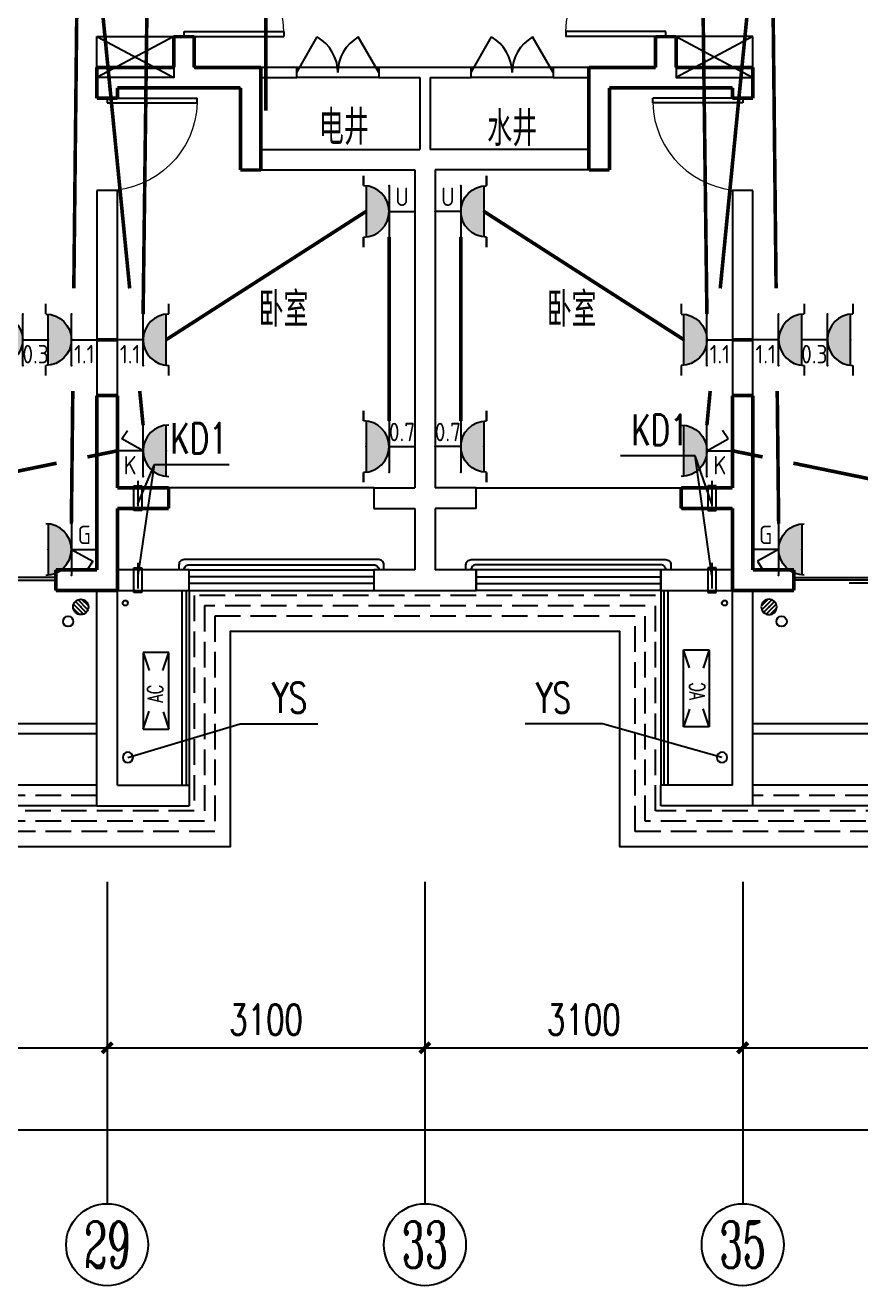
# Model space of a CAD drawing. Extents: x -993182 to -819982, y 169304 to 600104.
# Drawn here: x -943148 to -934997, y 327854 to 340146 of the extents above; entities that cross this region are included whole.
import ezdxf
from ezdxf.enums import TextEntityAlignment as Align

# ---------------------------------------------------------------- set-up
doc = ezdxf.new("R2010")
doc.units = 0
doc.header["$LTSCALE"] = 1000
doc.header["$MEASUREMENT"] = 0
doc.linetypes.add('DASH', pattern=[0.35, 0.25, -0.1])
for name, color, linetype in [('AXIS', 3, 'Continuous'), ('AXIS_TEXT', 7, 'Continuous'), ('DIM_LEAD', 3, 'Continuous'), ('EQUIP-插座', 3, 'Continuous'), ('kan', 146, 'Continuous'), ('KTIAO', 124, 'Continuous'), ('PUB_TEXT', 7, 'Continuous'), ('VPIPE-污水', 2, 'Continuous'), ('WALL', 4, 'Continuous'), ('WINDOW', 2, 'Continuous'), ('WIRE-动力', 2, 'Continuous'), ('WIRE-插座', 5, 'Continuous'), ('冷凝水管', 6, 'Continuous'), ('家具', 187, 'Continuous'), ('屋面', 139, 'Continuous'), ('栏杆', 169, 'Continuous'), ('空调、空调洞', 66, 'Continuous'), ('面层', 215, 'Continuous')]:
    doc.layers.add(name, color=color, linetype=linetype)
doc.layers.add('RENDERING', color=125, linetype='Continuous', lineweight=13)
doc.styles.add('_ROMANC', font='romanc__.ttf', dxfattribs={"width": 0.700005})
doc.styles.add('_TCH_AXIS', font='COMPLEX', dxfattribs={"bigfont": 'GBCBIG'})
doc.styles.add('_TCH_DIM', font='SIMPLEX', dxfattribs={"bigfont": 'GBCBIG'})
doc.styles.add('_TCH_DIM_T3', font='SIMPLEX', dxfattribs={"width": 0.705882, "bigfont": 'GBCBIG'})
doc.styles.add('_TCH_LABEL', font='COMPLEX', dxfattribs={"bigfont": 'GBCBIG'})
doc.styles.add('_TEL_ATTDEF', font='GBENOR', dxfattribs={"width": 0.8, "height": 3, "bigfont": 'GBCBIG'})
doc.styles.add('COMPLEX', font='COMPLEX')
doc.styles.add('DIM_FONT', font='simplex_.ttf', dxfattribs={"width": 0.7, "bigfont": 'GBCBIG'})
doc.styles.get("Standard").update_dxf_attribs({"font": 'gbenor.shx', "bigfont": 'gbcbig.shx'})
doc.dimstyles.new('_TCH_ARCH&&100', dxfattribs={"dimtxt": 297.5, "dimasz": 100, "dimexe": 250, "dimexo": 300, "dimgap": 126.25, "dimtad": 1, "dimdec": 0, "dimzin": 0, "dimdsep": 46, "dimtxsty": '_TCH_DIM_T3', "dimblk": 'ARCHTICK', "dimcen": 0.09, "dimclrt": 7, "dimazin": 2, "dimtfac": 1, "dimtdec": 0, "dimtix": 1, "dimtmove": 2, "dimatfit": 3, "dimfxl": 0, "dimtolj": 1, "dimtzin": 0, "dimarcsym": 0})

# ---------------------------------------------------------------- blocks, each defined once
blk = doc.blocks.new('90304092557924')
at = {"layer": 'KTIAO'}
for p, q in [((-375, 125), (-198, 66)), ((-375, 125), (-375, -125)), ((375, 125), (-375, 125)), ((375, 125), (198, 66)), ((375, -125), (375, 125)), ((-203, -68), (-375, -125)), ((200, -67), (375, -125)), ((-375, -125), (375, -125))]:
    blk.add_line(p, q, dxfattribs=at)
at = {"layer": 'KTIAO', "style": '_ROMANC', "width": 0.7}
blk.add_text('AC', height=148.6, dxfattribs=at).set_placement((-113, -66))
at = {"layer": 'KTIAO', "style": 'DIM_FONT', "oblique": 0, "width": 0.6, "flags": 9}
for tag in ['XSIZE', 'YSIZE']:
    blk.add_attdef(tag, (-375, -125), '', height=0.5, dxfattribs=at)
blk = doc.blocks.new('TRHH')
at = {"color": 6}
for centre in [(-244307, -473179), (-238511, -473179)]:
    blk.add_circle(centre, 50, dxfattribs=at)
blk = doc.blocks.new('q3')
at = {"color": 3, "const_width": 35}
for points in [[(-482886, -448688), (-482886, -448388)], [(-482886, -448388), (-482686, -448388)], [(-482686, -448688), (-482686, -448388)], [(-478186, -448688), (-478186, -448388)], [(-478186, -448388), (-477986, -448388)], [(-477986, -448688), (-477986, -448388)], [(-483636, -448688), (-482886, -448688)], [(-483636, -448988), (-483636, -448688)], [(-482686, -448688), (-482036, -448688)], [(-482036, -449688), (-482036, -448688)], [(-478836, -448688), (-478186, -448688)], [(-478836, -449688), (-478836, -448688)], [(-477986, -448688), (-477236, -448688)], [(-477236, -448988), (-477236, -448688)], [(-483436, -448888), (-482886, -448888)], [(-483436, -448988), (-483436, -448888)], [(-482886, -448888), (-482236, -448888)], [(-482236, -449688), (-482236, -448888)], [(-478636, -448888), (-477986, -448888)], [(-478636, -449688), (-478636, -448888)], [(-477986, -448888), (-477436, -448888)], [(-477436, -448988), (-477436, -448888)], [(-483436, -448988), (-483636, -448988)], [(-477236, -448988), (-477436, -448988)], [(-482036, -449688), (-482236, -449688)], [(-478636, -449688), (-478836, -449688)], [(-483636, -452788), (-483636, -451888)], [(-483636, -451888), (-483436, -451888)], [(-483436, -452788), (-483436, -451888)], [(-477436, -452788), (-477436, -451888)], [(-477436, -451888), (-477236, -451888)], [(-477236, -452788), (-477236, -451888)], [(-483636, -453588), (-483636, -452788)], [(-483436, -452788), (-482936, -452788)], [(-482936, -452788), (-482936, -452988)], [(-477936, -452788), (-477436, -452788)], [(-477936, -452988), (-477936, -452788)], [(-477236, -453588), (-477236, -452788)], [(-483436, -452988), (-482936, -452988)], [(-483436, -453788), (-483436, -452988)], [(-477936, -452988), (-477436, -452988)], [(-477436, -453788), (-477436, -452988)], [(-484036, -453588), (-483636, -453588)], [(-484036, -453788), (-484036, -453588)], [(-477236, -453588), (-476836, -453588)], [(-476836, -453588), (-476836, -453788)], [(-484036, -453788), (-483436, -453788)], [(-477436, -453788), (-476836, -453788)]]:
    blk.add_lwpolyline(points, dxfattribs=at)
blk = doc.blocks.new('A$C06D6341B')
at = {"layer": '空调、空调洞', "linetype": 'DASH'}
for p, q in [((80, 290), (0, 290)), ((0, 290), (0, 50)), ((40, 0), (40, 340)), ((80, 50), (80, 290)), ((0, 50), (80, 50))]:
    blk.add_line(p, q, dxfattribs=at)
blk = doc.blocks.new('$lvtry$00000171')
for p, q in [((-74, 11), (-11, 74)), ((-70, -27), (27, 70)), ((-53, -53), (53, 53)), ((-27, -70), (70, 27)), ((11, -74), (74, -11))]:
    blk.add_line(p, q)
blk.add_circle((0, 0), 75)
blk.add_point((0, 0))
blk = doc.blocks.new('kt')
at = {"layer": 'DIM_LEAD'}
for p, q in [((-399907, -797092), (-400635, -797092)), ((-399746, -798259), (-399907, -797092)), ((-399746, -798259), (-399907, -797092)), ((-399746, -798259), (-399907, -797092)), ((-399746, -798259), (-399907, -797092)), ((-399746, -798259), (-399907, -797092)), ((-399744, -797559), (-399907, -797092)), ((-405344, -797559), (-405181, -797175)), ((-405342, -798259), (-405181, -797175)), ((-405342, -798259), (-405181, -797175)), ((-405342, -798259), (-405181, -797175)), ((-405342, -798259), (-405181, -797175)), ((-405342, -798259), (-405181, -797175)), ((-405181, -797175), (-404452, -797175))]:
    blk.add_line(p, q, dxfattribs=at)
at = {"layer": 'VPIPE-污水'}
for centre in [(-406024, -798706, -76424), (-399064, -798706, -76424)]:
    blk.add_circle(centre, 50, dxfattribs=at)
at = {"layer": '冷凝水管'}
for centre in [(-405467, -798527, -76424), (-399621, -798527, -76424)]:
    blk.add_circle(centre, 25, dxfattribs=at)
at = {"layer": '家具', "rotation": 89.99999999999999}
blk.add_blockref('$lvtry$00000171', (-405901, -798565, -76424), dxfattribs=at)
at = {"layer": '家具', "yscale": -1, "rotation": 90.00000000000001}
blk.add_blockref('$lvtry$00000171', (-399187, -798565, -76424), dxfattribs=at)
at = {"layer": '空调、空调洞', "xscale": -1, "rotation": 180}
for p in [(-405384, -797334, -76424), (-405384, -798134, -76424)]:
    blk.add_blockref('A$C06D6341B', p, dxfattribs=at)
at = {"layer": '空调、空调洞', "rotation": 180}
for p in [(-399704, -797334, -76424), (-399704, -798134, -76424)]:
    blk.add_blockref('A$C06D6341B', p, dxfattribs=at)
at = {"layer": 'DIM_LEAD', "color": 7, "style": '_TCH_DIM', "width": 0.705882}
for p in [(-400530, -796987), (-405027, -797070)]:
    blk.add_text('KD1', height=297.5, dxfattribs=at).set_placement(p)
blk = doc.blocks.new('trh')
at = {"layer": 'DIM_LEAD'}
for p, q in [((-214207, -473179), (-213110, -472851)), ((-213110, -472851), (-212355, -472851)), ((-209575, -472851), (-210330, -472851)), ((-208411, -473179), (-209575, -472851))]:
    blk.add_line(p, q, dxfattribs=at)
at = {"layer": 'DIM_LEAD', "color": 7, "style": '_TCH_DIM', "width": 0.705882}
for p in [(-212800, -472746), (-210225, -472746)]:
    blk.add_text('YS', height=297.5, dxfattribs=at).set_placement(p)
blk = doc.blocks.new('$DorLib2D$00000131')
at = {"color": 0, "linetype": 'Continuous'}
for p, q in [((0.15, 0.125), (0.2319, 0.1973)), ((0.2319, 0.1973), (0.2319, 0.125)), ((-0.5, 0.125), (-0.5, 0)), ((0.0192, 0.125), (-0.5, 0.125)), ((0.0192, 0), (0.0192, 0.125)), ((0.35, 0.125), (0.15, 0.125)), ((-0.5, 0), (0.0192, 0)), ((-0.024, 0), (0.5, 0)), ((-0.024, -0.125), (-0.024, 0)), ((0.5, 0), (0.5, -0.125)), ((-0.35, -0.125), (-0.15, -0.125)), ((-0.2319, -0.1973), (-0.2319, -0.125)), ((-0.15, -0.125), (-0.2319, -0.1973)), ((0.5, -0.125), (-0.024, -0.125))]:
    blk.add_line(p, q, dxfattribs=at)
blk = doc.blocks.new('$WINLIB2D$00000001')
at = {"color": 0}
for points in [[(-0.5, 0.5), (-0.5, -0.5)], [(-0.5, 0.5), (0.5, 0.5)], [(0.5, -0.5), (0.5, 0.5)], [(0.5, 0.1667), (-0.5, 0.1667)], [(0.5, -0.1667), (-0.5, -0.1667)], [(-0.5, -0.5), (0.5, -0.5)]]:
    blk.add_lwpolyline(points, dxfattribs=at)
blk = doc.blocks.new('$DorLib2D$00000231')
at = {"color": 0}
for p, q in [((-0.5, 0), (-0.25, 0.433)), ((0.5, 0), (0.25, 0.433))]:
    blk.add_line(p, q, dxfattribs=at)
for centre, start, end in [((-0.5, 0), 0, 60), ((0.5, 0), 120, 180)]:
    blk.add_arc(centre, 0.5, start, end, dxfattribs=at)
blk = doc.blocks.new('$DorLib2D$00000001')
for p, q in [((0.45, 0.975), (0.5, 0.975)), ((0.45, 0), (0.45, 0.975)), ((0.5, 0), (0.5, 0.975)), ((0.5, 0), (0.45, 0))]:
    blk.add_line(p, q)
at = {"lineweight": 13}
blk.add_arc((0.475, 0), 0.975, 91.4693, 180, dxfattribs=at)
blk = doc.blocks.new('_AXISO')
blk.add_circle((0, 0), 0.5)
at = {"layer": 'AXIS_TEXT', "style": 'COMPLEX', "width": 1.041667}
blk.add_attdef('A', text='', height=0.56, dxfattribs=at).set_placement((-0.25, -0.28), (0.25, -0.28), align=Align.FIT)
blk = doc.blocks.new('_ArchTick')
at = {"color": 0, "linetype": 'ByBlock', "const_width": 0.4}
blk.add_lwpolyline([(-0.5, -0.5), (0.5, 0.5)], dxfattribs=at)
blk = doc.blocks.new('*D842')
at = {"layer": 'AXIS', "color": 0, "lineweight": -2}
for p, q in [((-343309, -412527), (-343309, -415195)), ((-287609, -412527), (-287609, -415195)), ((-343309, -414945), (-287609, -414945))]:
    blk.add_line(p, q, dxfattribs=at)
at = {"layer": 'Defpoints', "color": 0}
for p in [(-343309, -412227), (-287609, -412227), (-287609, -414945)]:
    blk.add_point(p, dxfattribs=at)
at = {"layer": 'AXIS', "color": 0, "lineweight": -2, "xscale": 100, "yscale": 100, "zscale": 100, "rotation": 180}
blk.add_blockref('_ArchTick', (-343309, -414945), dxfattribs=at)
at = {"layer": 'AXIS', "color": 0, "lineweight": -2, "xscale": 100, "yscale": 100, "zscale": 100}
blk.add_blockref('_ArchTick', (-287609, -414945), dxfattribs=at)
at = {"layer": 'AXIS', "color": 7, "insert": (-315459, -414670), "char_height": 297.5, "attachment_point": 5, "style": '_TCH_DIM_T3'}
blk.add_mtext('\\A1;55700', dxfattribs=at)
blk = doc.blocks.new('*D855')
at = {"layer": 'AXIS', "color": 0, "lineweight": -2}
for p, q in [((-308009, -412527), (-308009, -414395)), ((-303509, -412527), (-303509, -414395)), ((-308009, -414145), (-303509, -414145))]:
    blk.add_line(p, q, dxfattribs=at)
at = {"layer": 'Defpoints', "color": 0}
for p in [(-308009, -412227), (-303509, -412227), (-303509, -414145)]:
    blk.add_point(p, dxfattribs=at)
at = {"layer": 'AXIS', "color": 0, "lineweight": -2, "xscale": 100, "yscale": 100, "zscale": 100, "rotation": 180}
blk.add_blockref('_ArchTick', (-308009, -414145), dxfattribs=at)
at = {"layer": 'AXIS', "color": 0, "lineweight": -2, "xscale": 100, "yscale": 100, "zscale": 100}
blk.add_blockref('_ArchTick', (-303509, -414145), dxfattribs=at)
at = {"layer": 'AXIS', "color": 7, "insert": (-305759, -413870), "char_height": 297.5, "attachment_point": 5, "style": '_TCH_DIM_T3'}
blk.add_mtext('\\A1;4500', dxfattribs=at)
blk = doc.blocks.new('*D856')
at = {"layer": 'AXIS', "color": 0, "lineweight": -2}
for p, q in [((-303509, -412527), (-303509, -414395)), ((-300409, -412527), (-300409, -414395)), ((-303509, -414145), (-300409, -414145))]:
    blk.add_line(p, q, dxfattribs=at)
at = {"layer": 'Defpoints', "color": 0}
for p in [(-303509, -412227), (-300409, -412227), (-300409, -414145)]:
    blk.add_point(p, dxfattribs=at)
at = {"layer": 'AXIS', "color": 0, "lineweight": -2, "xscale": 100, "yscale": 100, "zscale": 100, "rotation": 180}
blk.add_blockref('_ArchTick', (-303509, -414145), dxfattribs=at)
at = {"layer": 'AXIS', "color": 0, "lineweight": -2, "xscale": 100, "yscale": 100, "zscale": 100}
blk.add_blockref('_ArchTick', (-300409, -414145), dxfattribs=at)
at = {"layer": 'AXIS', "color": 7, "insert": (-301959, -413870), "char_height": 297.5, "attachment_point": 5, "style": '_TCH_DIM_T3'}
blk.add_mtext('\\A1;3100', dxfattribs=at)
blk = doc.blocks.new('*D857')
at = {"layer": 'AXIS', "color": 0, "lineweight": -2}
for p, q in [((-300409, -412527), (-300409, -414395)), ((-297309, -412527), (-297309, -414395)), ((-300409, -414145), (-297309, -414145))]:
    blk.add_line(p, q, dxfattribs=at)
at = {"layer": 'Defpoints', "color": 0}
for p in [(-300409, -412227), (-297309, -412227), (-297309, -414145)]:
    blk.add_point(p, dxfattribs=at)
at = {"layer": 'AXIS', "color": 0, "lineweight": -2, "xscale": 100, "yscale": 100, "zscale": 100, "rotation": 180}
blk.add_blockref('_ArchTick', (-300409, -414145), dxfattribs=at)
at = {"layer": 'AXIS', "color": 0, "lineweight": -2, "xscale": 100, "yscale": 100, "zscale": 100}
blk.add_blockref('_ArchTick', (-297309, -414145), dxfattribs=at)
at = {"layer": 'AXIS', "color": 7, "insert": (-298859, -413870), "char_height": 297.5, "attachment_point": 5, "style": '_TCH_DIM_T3'}
blk.add_mtext('\\A1;3100', dxfattribs=at)
blk = doc.blocks.new('*D858')
at = {"layer": 'AXIS', "color": 0, "lineweight": -2}
for p, q in [((-297309, -412527), (-297309, -414395)), ((-292809, -412527), (-292809, -414395)), ((-297309, -414145), (-292809, -414145))]:
    blk.add_line(p, q, dxfattribs=at)
at = {"layer": 'Defpoints', "color": 0}
for p in [(-297309, -412227), (-292809, -412227), (-292809, -414145)]:
    blk.add_point(p, dxfattribs=at)
at = {"layer": 'AXIS', "color": 0, "lineweight": -2, "xscale": 100, "yscale": 100, "zscale": 100, "rotation": 180}
blk.add_blockref('_ArchTick', (-297309, -414145), dxfattribs=at)
at = {"layer": 'AXIS', "color": 0, "lineweight": -2, "xscale": 100, "yscale": 100, "zscale": 100}
blk.add_blockref('_ArchTick', (-292809, -414145), dxfattribs=at)
at = {"layer": 'AXIS', "color": 7, "insert": (-295059, -413870), "char_height": 297.5, "attachment_point": 5, "style": '_TCH_DIM_T3'}
blk.add_mtext('\\A1;4500', dxfattribs=at)
blk = doc.blocks.new('$equip$00003134')
h = blk.add_hatch(color=256)
h.dxf.hatch_style = 1
h.paths.add_polyline_path([(-0.498, 0.95, 0.904534), (0.497, 0.95)])
for p, q in [((0.497, 0.95), (-0.498, 0.95)), ((0.5, 0.5), (-0.5, 0.5)), ((0, 0.5), (0, 0))]:
    blk.add_line(p, q)
at = {"const_width": 0.04}
for points in [[(-0.5, 1), (-0.7, 1)], [(0.5, 1), (0.7, 1)]]:
    blk.add_lwpolyline(points, dxfattribs=at)
blk.add_arc((0, 1), 0.5, 180, 0)
for p in [(0, 0.95), (-0.5, 0.5), (0.5, 0.5), (0, 0)]:
    blk.add_point(p)
at = {"color": 7, "style": '_TCH_LABEL'}
blk.add_attdef('$TEXT$', text='', height=0.36, dxfattribs=at).set_placement((0.284, 0.247), align=Align.MIDDLE_CENTER)
at = {"color": 7, "style": '_TCH_LABEL', "flags": 1}
blk.add_attdef('A', text='', height=0.000025, dxfattribs=at).set_placement((0, 0), align=Align.MIDDLE_CENTER)
blk = doc.blocks.new('$equip$00003156')
h = blk.add_hatch(color=256)
h.dxf.hatch_style = 1
h.paths.add_polyline_path([(-0.498, 0.95, 0.904534), (0.497, 0.95)])
for p, q in [((0.497, 0.95), (-0.498, 0.95)), ((0.5, 0.5), (-0.5, 0.5)), ((0, 0.5), (-0.23, 0.084)), ((0, 0.5), (0, 0)), ((-0.23, 0.084), (-0.397, 0.193))]:
    blk.add_line(p, q)
blk.add_arc((0, 1), 0.5, 180, 0)
for p in [(0, 0.95), (-0.5, 0.5), (0.5, 0.5), (0, 0)]:
    blk.add_point(p)
at = {"color": 7, "style": '_TCH_LABEL'}
blk.add_attdef('$TEXT$', text='', height=0.36, dxfattribs=at).set_placement((0.284, 0.247), align=Align.MIDDLE_CENTER)
at = {"color": 7, "style": '_TCH_LABEL', "flags": 1}
blk.add_attdef('A', text='', height=0.000025, dxfattribs=at).set_placement((0, 0), align=Align.MIDDLE_CENTER)
blk = doc.blocks.new('5#、7#楼参照')
at = {"layer": 'AXIS'}
for p, q in [((-303508.8, -414222.9), (-303508.8, -415665)), ((-300408.8, -414222.9), (-300408.8, -415665)), ((-297308.8, -414222.9), (-297308.8, -415665))]:
    blk.add_line(p, q, dxfattribs=at)
at = {"layer": 'kan'}
for p, q in [((-302708.8, -409684.6), (-302708.8, -411584.6)), ((-298108.8, -409684.6), (-298108.8, -411584.6))]:
    blk.add_line(p, q, dxfattribs=at)
at = {"layer": 'kan', "color": 124, "elevation": 0}
for points in [[(-303608.8, -410984.6), (-307908.8, -410984.6), (-307908.8, -410984.6)], [(-292908.8, -410984.6), (-297208.8, -410984.6), (-297208.8, -410984.6)], [(-303608.8, -411084.6), (-307908.8, -411084.6)], [(-292908.8, -411084.6), (-297208.8, -411084.6)]]:
    blk.add_lwpolyline(points, dxfattribs=at)
at = {"layer": 'kan'}
for points in [[(-303608.8, -411584.6), (-307908.8, -411584.6)], [(-292908.8, -411584.6), (-297208.8, -411584.6)], [(-303608.8, -411784.6), (-307908.8, -411784.6)], [(-292908.8, -411784.6), (-297208.8, -411784.6)]]:
    blk.add_lwpolyline(points, dxfattribs=at)
at = {"layer": 'kan', "linetype": 'DASH'}
for points in [[(-303608.8, -411684.6), (-307908.8, -411684.6)], [(-292908.8, -411684.6), (-297208.8, -411684.6)]]:
    blk.add_lwpolyline(points, dxfattribs=at)
at = {"layer": 'WALL'}
for p, q in [((-302658.8, -404284.6), (-302858.8, -404284.6)), ((-302858.8, -404284.6), (-302858.8, -404584.6)), ((-302658.8, -404584.6), (-302658.8, -404284.6)), ((-297958.8, -404284.6), (-298158.8, -404284.6)), ((-298158.8, -404284.6), (-298158.8, -404584.6)), ((-297958.8, -404584.6), (-297958.8, -404284.6)), ((-303608.8, -404584.6), (-303608.8, -404884.6)), ((-303608.8, -404584.6), (-302858.8, -404584.6)), ((-302658.8, -404584.6), (-302108.8, -404584.6)), ((-301658.8, -404584.6), (-302108.8, -404584.6)), ((-301658.8, -404684.6), (-301658.8, -404584.6)), ((-300408.8, -404584.6), (-300858.8, -404584.6)), ((-300858.8, -404584.6), (-300858.8, -404684.6)), ((-299958.8, -404584.6), (-300408.8, -404584.6)), ((-299958.8, -404684.6), (-299958.8, -404584.6)), ((-298808.8, -404584.6), (-299158.8, -404584.6)), ((-299158.8, -404584.6), (-299158.8, -404684.6)), ((-298708.8, -404584.6), (-298808.8, -404584.6)), ((-298158.8, -404584.6), (-298708.8, -404584.6)), ((-297208.8, -404584.6), (-297958.8, -404584.6)), ((-297208.8, -404884.6), (-297208.8, -404584.6)), ((-302008.8, -404684.6), (-302008.8, -405384.6)), ((-302008.8, -404684.6), (-301658.8, -404684.6)), ((-300858.8, -404684.6), (-300458.8, -404684.6)), ((-300458.8, -404684.6), (-300458.8, -405384.6)), ((-300358.8, -404684.6), (-300358.8, -405384.6)), ((-300358.8, -404684.6), (-299958.8, -404684.6)), ((-299158.8, -404684.6), (-298808.8, -404684.6)), ((-298808.8, -404784.6), (-298808.8, -404684.6)), ((-303608.8, -404884.6), (-303408.8, -404884.6)), ((-303408.8, -404884.6), (-303408.8, -404784.6)), ((-303408.8, -404784.6), (-302758.8, -404784.6)), ((-302758.8, -404784.6), (-302208.8, -404784.6)), ((-302208.8, -404784.6), (-302208.8, -405584.6)), ((-298808.8, -404784.6), (-298808.8, -405384.6)), ((-298808.8, -404784.6), (-298808.8, -404784.6)), ((-298608.8, -404784.6), (-298608.8, -405584.6)), ((-298058.8, -404784.6), (-298608.8, -404784.6)), ((-297408.8, -404784.6), (-298058.8, -404784.6)), ((-297408.8, -404784.6), (-297408.8, -404884.6)), ((-297408.8, -404884.6), (-297208.8, -404884.6)), ((-302008.8, -405384.6), (-300458.8, -405384.6)), ((-298808.8, -405384.6), (-300358.8, -405384.6)), ((-302208.8, -405584.6), (-300508.8, -405584.6)), ((-300508.8, -405584.6), (-300508.8, -408684.6)), ((-298608.8, -405584.6), (-300308.8, -405584.6)), ((-300308.8, -405584.6), (-300308.8, -408684.6)), ((-303408.8, -405784.6), (-303608.8, -405784.6)), ((-303608.8, -405784.6), (-303608.8, -408784.6)), ((-303408.8, -408684.6), (-303408.8, -405784.6)), ((-297208.8, -405784.6), (-297408.8, -405784.6)), ((-297408.8, -405784.6), (-297408.8, -408684.6)), ((-297208.8, -408784.6), (-297208.8, -405784.6)), ((-303408.8, -408684.6), (-302908.8, -408684.6)), ((-302908.8, -408684.6), (-302908.8, -408884.6)), ((-300908.8, -408684.6), (-300508.8, -408684.6)), ((-300908.8, -408684.6), (-300908.8, -408884.6)), ((-299908.8, -408684.6), (-300308.8, -408684.6)), ((-299908.8, -408884.6), (-299908.8, -408684.6)), ((-297408.8, -408684.6), (-297908.8, -408684.6)), ((-297908.8, -408884.6), (-297908.8, -408684.6)), ((-303608.8, -409484.6), (-303608.8, -408784.6)), ((-297208.8, -409484.6), (-297208.8, -408784.6)), ((-303408.8, -408884.6), (-302908.8, -408884.6)), ((-303408.8, -409484.6), (-303408.8, -408884.6)), ((-300908.8, -408884.6), (-300508.8, -408884.6)), ((-300508.8, -408884.6), (-300508.8, -409484.6)), ((-299908.8, -408884.6), (-300308.8, -408884.6)), ((-300308.8, -408884.6), (-300308.8, -409484.6)), ((-297408.8, -408884.6), (-297908.8, -408884.6)), ((-297408.8, -409484.6), (-297408.8, -408884.6)), ((-303608.8, -409484.6), (-304008.8, -409484.6)), ((-304008.8, -409484.6), (-304008.8, -409684.6)), ((-302708.8, -409484.6), (-303408.8, -409484.6)), ((-302708.8, -409684.6), (-302708.8, -409484.6)), ((-300508.8, -409484.6), (-300908.8, -409484.6)), ((-300908.8, -409484.6), (-300908.8, -409684.6)), ((-299908.8, -409484.6), (-300308.8, -409484.6)), ((-299908.8, -409684.6), (-299908.8, -409484.6)), ((-297408.8, -409484.6), (-298108.8, -409484.6)), ((-298108.8, -409484.6), (-298108.8, -409684.6)), ((-296808.8, -409484.6), (-297208.8, -409484.6)), ((-296808.8, -409684.6), (-296808.8, -409484.6)), ((-304008.8, -409684.6), (-303608.8, -409684.6)), ((-303608.8, -411784.6), (-303608.8, -409684.6)), ((-303408.8, -409684.6), (-302708.8, -409684.6)), ((-303408.8, -411584.6), (-303408.8, -409684.6)), ((-300908.8, -409684.6), (-300408.8, -409684.6)), ((-300408.8, -409684.6), (-299908.8, -409684.6)), ((-298108.8, -409684.6), (-297408.8, -409684.6)), ((-297408.8, -411584.6), (-297408.8, -409684.6)), ((-297208.8, -409684.6), (-296808.8, -409684.6)), ((-297208.8, -411784.6), (-297208.8, -409684.6)), ((-303408.8, -411584.6), (-302708.8, -411584.6)), ((-302708.8, -411584.6), (-302708.8, -411784.6)), ((-297408.8, -411584.6), (-298108.8, -411584.6)), ((-298108.8, -411784.6), (-298108.8, -411584.6)), ((-303608.8, -411784.6), (-302708.8, -411784.6)), ((-297208.8, -411784.6), (-298108.8, -411784.6))]:
    blk.add_line(p, q, dxfattribs=at)
at = {"layer": 'WINDOW'}
for p, q in [((-300858.8, -404584.6, 0), (-301658.8, -404584.6, 0)), ((-299158.8, -404584.6, 0), (-299958.8, -404584.6, 0)), ((-300858.8, -404684.6, 0), (-301658.8, -404684.6, 0)), ((-299158.8, -404684.6, 0), (-299958.8, -404684.6, 0)), ((-300908.8, -408684.6), (-302908.8, -408684.6)), ((-299908.8, -408684.6), (-297908.8, -408684.6))]:
    blk.add_line(p, q, dxfattribs=at)
at = {"layer": '家具'}
for points in [[(-303608.8, -404284.6), (-302858.8, -404284.6), (-302858.8, -404684.6), (-303608.8, -404684.6)], [(-297208.8, -404284.6), (-297958.8, -404284.6), (-297958.8, -404684.6), (-297208.8, -404684.6)]]:
    blk.add_lwpolyline(points, close=True, dxfattribs=at)
for points in [[(-302858.8, -404284.6), (-303608.8, -404684.6)], [(-303608.8, -404284.6), (-302858.8, -404684.6)], [(-297958.8, -404284.6), (-297208.8, -404684.6)], [(-297208.8, -404284.6), (-297958.8, -404684.6)]]:
    blk.add_lwpolyline(points, dxfattribs=at)
at = {"layer": '屋面', "color": 190}
blk.add_lwpolyline([(-296108.8, -395184.6), (-296108.8, -396884.6), (-292308.8, -396884.6), (-292308.8, -398484.6), (-287208.8, -398484.6), (-287208.8, -406784.6), (-288908.8, -406784.6), (-288908.8, -410784.6), (-291658.8, -410784.6), (-291658.8, -412184.6), (-298508.8, -412184.6), (-298508.8, -410084.6), (-302308.8, -410084.6), (-302308.8, -412184.6), (-309158.8, -412184.6), (-309158.8, -410784.6), (-311908.8, -410784.6), (-311908.8, -406784.6), (-313608.8, -406784.6), (-313608.8, -398484.6), (-308508.8, -398484.6), (-308508.8, -396884.6), (-304708.8, -396884.6), (-304708.8, -395184.6)], close=True, dxfattribs=at)
at = {"layer": '屋面', "color": 190, "linetype": 'DASH'}
for points in [[(-296258.8, -395334.6), (-296258.8, -397034.6), (-292458.8, -397034.6), (-292458.8, -398634.6), (-287358.8, -398634.6), (-287358.8, -406634.6), (-289058.8, -406634.6), (-289058.8, -410634.6), (-291808.8, -410634.6), (-291808.8, -412034.6), (-298358.8, -412034.6), (-298358.8, -409934.6), (-302458.8, -409934.6), (-302458.8, -412034.6), (-309008.8, -412034.6), (-309008.8, -410634.6), (-311758.8, -410634.6), (-311758.8, -406634.6), (-313458.8, -406634.6), (-313458.8, -398634.6), (-308358.8, -398634.6), (-308358.8, -397034.6), (-304558.8, -397034.6), (-304558.8, -395334.6)], [(-296358.8, -395434.6), (-296358.8, -397134.6), (-292558.8, -397134.6), (-292558.8, -398734.6), (-287458.8, -398734.6), (-287458.8, -406534.6), (-289158.8, -406534.6), (-289158.8, -410534.6), (-291908.8, -410534.6), (-291908.8, -411934.6), (-298258.8, -411934.6), (-298258.8, -409834.6), (-302558.8, -409834.6), (-302558.8, -411934.6), (-308908.8, -411934.6), (-308908.8, -410534.6), (-311658.8, -410534.6), (-311658.8, -406534.6), (-313358.8, -406534.6), (-313358.8, -398734.6), (-308258.8, -398734.6), (-308258.8, -397134.6), (-304458.8, -397134.6), (-304458.8, -395434.6)], [(-296458.8, -395534.6), (-296458.8, -397234.6), (-292658.8, -397234.6), (-292658.8, -398834.6), (-287558.8, -398834.6), (-287558.8, -406434.6), (-289258.8, -406434.6), (-289258.8, -410434.6), (-292008.8, -410434.6), (-292008.8, -411834.6), (-298158.8, -411834.6), (-298158.8, -409734.6), (-302658.8, -409734.6), (-302658.8, -411834.6), (-308808.8, -411834.6), (-308808.8, -410434.6), (-311558.8, -410434.6), (-311558.8, -406434.6), (-313258.8, -406434.6), (-313258.8, -398834.6), (-308158.8, -398834.6), (-308158.8, -397234.6), (-304358.8, -397234.6), (-304358.8, -395534.6)]]:
    blk.add_lwpolyline(points, close=True, dxfattribs=at)
at = {"layer": '栏杆'}
for p, q in [((-302778.8, -409684.6), (-302778.8, -411584.6)), ((-302738.8, -409684.6), (-302738.8, -411584.6)), ((-298078.8, -409684.6), (-298078.8, -411584.6)), ((-298038.8, -409684.6), (-298038.8, -411584.6))]:
    blk.add_line(p, q, dxfattribs=at)
for points in [[(-300808.8, -409484.6), (-300808.8, -409434.6, 0.4142136), (-300858.8, -409384.6), (-302758.8, -409384.6, 0.4142136), (-302808.8, -409434.6), (-302808.8, -409484.6)], [(-302758.8, -409484.6), (-302758.8, -409484.6, -0.4142136), (-302708.8, -409434.6), (-300908.8, -409434.6, -0.4142136), (-300858.8, -409484.6), (-300858.8, -409484.6)], [(-300008.8, -409484.6), (-300008.8, -409434.6, -0.4142136), (-299958.8, -409384.6), (-298058.8, -409384.6, -0.4142136), (-298008.8, -409434.6), (-298008.8, -409484.6)], [(-298058.8, -409484.6), (-298058.8, -409484.6, 0.4142136), (-298108.8, -409434.6), (-299908.8, -409434.6, 0.4142136), (-299958.8, -409484.6), (-299958.8, -409484.6)]]:
    blk.add_lwpolyline(points, format="xyb", dxfattribs=at)
at = {"color": 6, "xscale": -1}
blk.add_blockref('TRHH', (-541817.6, 61866.3), dxfattribs=at)
at = {"layer": 'AXIS'}
ref = blk.add_blockref('_AXISO', (-303508.8, -416065), dxfattribs=dict(at, xscale=800, yscale=800, zscale=800))
ref.add_attrib('A', '29', dxfattribs={"layer": 'AXIS_TEXT', "height": 452.55, "style": '_TCH_AXIS', "width": 0.617647}).set_placement((-303735.1, -416291.3), (-303282.5, -416291.3), align=Align.FIT)
ref = blk.add_blockref('_AXISO', (-300408.8, -416065), dxfattribs=dict(at, xscale=800, yscale=800, zscale=800))
ref.add_attrib('A', '33', dxfattribs={"layer": 'AXIS_TEXT', "height": 452.55, "style": '_TCH_AXIS', "width": 0.636364}).set_placement((-300635.1, -416291.3), (-300182.5, -416291.3), align=Align.FIT)
ref = blk.add_blockref('_AXISO', (-297308.8, -416065), dxfattribs=dict(at, xscale=800, yscale=800, zscale=800))
ref.add_attrib('A', '35', dxfattribs={"layer": 'AXIS_TEXT', "height": 452.55, "style": '_TCH_AXIS', "width": 0.636364}).set_placement((-297535.1, -416291.3), (-297082.5, -416291.3), align=Align.FIT)
at = {"layer": 'RENDERING', "rotation": 90.00000000000001}
blk.add_blockref('90304092557924', (-303031.6, -410664.1), dxfattribs=at)
at = {"layer": 'RENDERING', "xscale": -1, "rotation": 270}
blk.add_blockref('90304092557924', (-297761, -410640.1), dxfattribs=at)
at = {"layer": 'WINDOW'}
for name, p, xscale, yscale, zscale, rotation in [('$DorLib2D$00000001', (-302758.8, -403784.6), 1000, 1000, 1000, 270), ('$DorLib2D$00000001', (-298058.8, -403784.6), 1000, -1000, 1000, 270), ('$DorLib2D$00000231', (-301258.8, -404634.6), -800, -800, -800, 180.0000000000118), ('$DorLib2D$00000231', (-299558.8, -404634.6), -800, -800, -800, 180.0000000000125), ('$DorLib2D$00000001', (-303508.8, -405334.6), 900, -900, 900, 90), ('$DorLib2D$00000001', (-297308.8, -405334.6), 900, 900, 900, 89.99999999996503), ('$WINLIB2D$00000001', (-301808.8, -409584.6), -1800, 200, -1800, 180), ('$DorLib2D$00000131', (-295008.8, -409584.6), 3600, 200, 3600, 180)]:
    blk.add_blockref(name, p, dxfattribs=dict(at, xscale=xscale, yscale=yscale, zscale=zscale, rotation=rotation))
at = {"layer": 'WINDOW', "yscale": -200}
for name, p, xscale, zscale in [('$DorLib2D$00000131', (-305808.8, -409584.6), 3600, 3600), ('$WINLIB2D$00000001', (-299008.8, -409584.6), -1800, -1800)]:
    blk.add_blockref(name, p, dxfattribs=dict(at, xscale=xscale, zscale=zscale))
at = {"layer": '面层'}
for name, p in [('kt', (102134.9, 388719.5)), ('trh', (-89100, 61866.3)), ('q3', (180027.2, 44103.1))]:
    blk.add_blockref(name, p, dxfattribs=at)
at = {"layer": 'AXIS'}
for p1, p2, distance, picture, middle in [((-343308.8, -412227), (-287608.8, -412227), -2718, '*D842', (-315458.8, -414670)), ((-308008.8, -412227), (-303508.8, -412227), -1918, '*D855', (-305758.8, -413870)), ((-303508.8, -412227), (-300408.8, -412227), -1918, '*D856', (-301958.8, -413870)), ((-300408.8, -412227), (-297308.8, -412227), -1918, '*D857', (-298858.8, -413870)), ((-297308.8, -412227), (-292808.8, -412227), -1918, '*D858', (-295058.8, -413870))]:
    dim = blk.add_aligned_dim(p1=p1, p2=p2, distance=distance, dimstyle='_TCH_ARCH&&100', dxfattribs=at)
    dim.commit()
    dim.dimension.update_dxf_attribs({"geometry": picture, "text_midpoint": middle})

msp = doc.modelspace()

# ---------------------------------------------------------------- linework, layer by layer
at = {"layer": 'WIRE-动力', "linetype": 'Continuous', "const_width": 35, "elevation": 0}
msp.add_lwpolyline([(-940800, 339313), (-940800, 341139)], dxfattribs=at)
at = {"layer": 'WIRE-插座', "linetype": 'Continuous', "const_width": 35, "elevation": 0}
for points in [[(-942674, 337579), (-942624, 342242)], [(-935823, 337579), (-935873, 342242)], [(-942534, 341704), (-942129, 337579)], [(-935963, 341704), (-936368, 337579)], [(-941998, 337329), (-941948, 341314)], [(-936498, 337329), (-936548, 341314)], [(-941773, 337079), (-939823, 338330)], [(-936723, 337079), (-938673, 338330)], [(-939598, 336287), (-939598, 338080)], [(-938898, 336287), (-938898, 338080)], [(-942448, 337079), (-942248, 337079)], [(-936048, 337079), (-936248, 337079)], [(-942698, 335284), (-942684, 336579)], [(-942031, 336579), (-941998, 336246)], [(-936466, 336579), (-936498, 336246)], [(-935798, 335284), (-935812, 336579)], [(-942541, 335936), (-942248, 335996)], [(-935955, 335936), (-936248, 335996)], [(-946948, 335032), (-942842, 335875)], [(-931548, 335032), (-935655, 335875)]]:
    msp.add_lwpolyline(points, dxfattribs=at)

# ---------------------------------------------------------------- block references
at = {"layer": 'EQUIP-插座'}
ref = msp.add_blockref('$equip$00003134', (-939348, 338330, 0), dxfattribs=dict(at, xscale=500.0000000000005, yscale=500.0000000000005, zscale=500.0000000000005, rotation=90.0000004605825))
ref.add_attrib('$TEXT$', 'U', dxfattribs={"layer": '0', "color": 7, "height": 180, "rotation": 0, "style": '_TEL_ATTDEF'}).set_placement((-939472, 338472, 0), align=Align.MIDDLE_CENTER)
ref = msp.add_blockref('$equip$00003134', (-939148, 338330, 0), dxfattribs=dict(at, xscale=-500.0000000000006, yscale=500.0000000000003, zscale=500.0000000000003, rotation=269.9999995394175))
ref.add_attrib('$TEXT$', 'U', dxfattribs={"layer": '0', "color": 7, "height": 180, "rotation": 360, "style": '_TEL_ATTDEF'}).set_placement((-939025, 338472, 0), align=Align.MIDDLE_CENTER)
ref = msp.add_blockref('$equip$00003134', (-942923, 337079, 0), dxfattribs=dict(at, xscale=-500, yscale=500, zscale=500, rotation=89.99999911417834))
ref.add_attrib('$TEXT$', '0.3', dxfattribs={"layer": '0', "color": 7, "height": 180, "rotation": 360, "style": '_TEL_ATTDEF'}).set_placement((-943047, 336938, 0), align=Align.MIDDLE_CENTER)
ref = msp.add_blockref('$equip$00003134', (-942448, 337079, 0), dxfattribs=dict(at, xscale=-500, yscale=500, zscale=500, rotation=89.99999911417834))
ref.add_attrib('$TEXT$', '1.1', dxfattribs={"layer": '0', "color": 7, "height": 180, "rotation": 360, "style": '_TEL_ATTDEF'}).set_placement((-942572, 336938, 0), align=Align.MIDDLE_CENTER)
ref = msp.add_blockref('$equip$00003134', (-942248, 337079, 0), dxfattribs=dict(at, xscale=500, yscale=500, zscale=500, rotation=270))
ref.add_attrib('$TEXT$', '1.1', dxfattribs={"layer": '0', "color": 7, "height": 180, "style": '_TEL_ATTDEF'}).set_placement((-942125, 336938, 0), align=Align.MIDDLE_CENTER)
ref = msp.add_blockref('$equip$00003134', (-936248, 337079, 0), dxfattribs=dict(at, xscale=-500, yscale=500, zscale=500, rotation=90))
ref.add_attrib('$TEXT$', '1.1', dxfattribs={"layer": '0', "color": 7, "height": 180, "style": '_TEL_ATTDEF'}).set_placement((-936372, 336938, 0), align=Align.MIDDLE_CENTER)
ref = msp.add_blockref('$equip$00003134', (-936048, 337079, 0), dxfattribs=dict(at, xscale=500, yscale=500, zscale=500, rotation=270.0000008858216))
ref.add_attrib('$TEXT$', '1.1', dxfattribs={"layer": '0', "color": 7, "height": 180, "rotation": 0, "style": '_TEL_ATTDEF'}).set_placement((-935925, 336938, 0), align=Align.MIDDLE_CENTER)
ref = msp.add_blockref('$equip$00003134', (-935573, 337079, 0), dxfattribs=dict(at, xscale=500, yscale=500, zscale=500, rotation=270.0000008858216))
ref.add_attrib('$TEXT$', '0.3', dxfattribs={"layer": '0', "color": 7, "height": 180, "rotation": 0, "style": '_TEL_ATTDEF'}).set_placement((-935450, 336938, 0), align=Align.MIDDLE_CENTER)
ref = msp.add_blockref('$equip$00003134', (-939348, 336037, 0), dxfattribs=dict(at, xscale=500.0000000000005, yscale=500.0000000000005, zscale=500.0000000000005, rotation=90.0000004605825))
ref.add_attrib('$TEXT$', '0.7', dxfattribs={"layer": '0', "color": 7, "height": 180, "rotation": 0, "style": '_TEL_ATTDEF'}).set_placement((-939472, 336179, 0), align=Align.MIDDLE_CENTER)
ref = msp.add_blockref('$equip$00003134', (-939148, 336037, 0), dxfattribs=dict(at, xscale=-500.0000000000006, yscale=500.0000000000003, zscale=500.0000000000003, rotation=269.9999995394175))
ref.add_attrib('$TEXT$', '0.7', dxfattribs={"layer": '0', "color": 7, "height": 180, "rotation": 360, "style": '_TEL_ATTDEF'}).set_placement((-939025, 336179, 0), align=Align.MIDDLE_CENTER)
ref = msp.add_blockref('$equip$00003156', (-942248, 335996, 0), dxfattribs=dict(at, xscale=500, yscale=500, zscale=500, rotation=270))
ref.add_attrib('$TEXT$', 'K', dxfattribs={"layer": '0', "color": 7, "height": 180, "style": '_TEL_ATTDEF'}).set_placement((-942125, 335855, 0), align=Align.MIDDLE_CENTER)
ref = msp.add_blockref('$equip$00003156', (-936248, 335996, 0), dxfattribs=dict(at, xscale=-500, yscale=500, zscale=500, rotation=90))
ref.add_attrib('$TEXT$', 'K', dxfattribs={"layer": '0', "color": 7, "height": 180, "style": '_TEL_ATTDEF'}).set_placement((-936372, 335855, 0), align=Align.MIDDLE_CENTER)
ref = msp.add_blockref('$equip$00003156', (-942448, 335034, 0), dxfattribs=dict(at, xscale=500, yscale=500, zscale=500, rotation=90))
ref.add_attrib('$TEXT$', 'G', dxfattribs={"layer": '0', "color": 7, "height": 180, "style": '_TEL_ATTDEF'}).set_placement((-942572, 335176, 0), align=Align.MIDDLE_CENTER)
ref = msp.add_blockref('$equip$00003156', (-936048, 335034, 0), dxfattribs=dict(at, xscale=-500, yscale=500, zscale=500, rotation=270))
ref.add_attrib('$TEXT$', 'G', dxfattribs={"layer": '0', "color": 7, "height": 180, "style": '_TEL_ATTDEF'}).set_placement((-935925, 335176, 0), align=Align.MIDDLE_CENTER)
at = {"layer": '面层'}
msp.add_blockref('5#、7#楼参照', (-638840, 744319), dxfattribs=at)

# ---------------------------------------------------------------- texts
at = {"layer": 'PUB_TEXT'}
for s, p in [('电井', (-940283, 338981)), ('水井', (-938641, 338968, 76424)), ('卧室', (-940871, 337205, 0)), ('卧室', (-938061, 337205, 0))]:
    msp.add_text(s, height=337.6, dxfattribs=at).set_placement(p)

doc.saveas('drawing.dxf')
